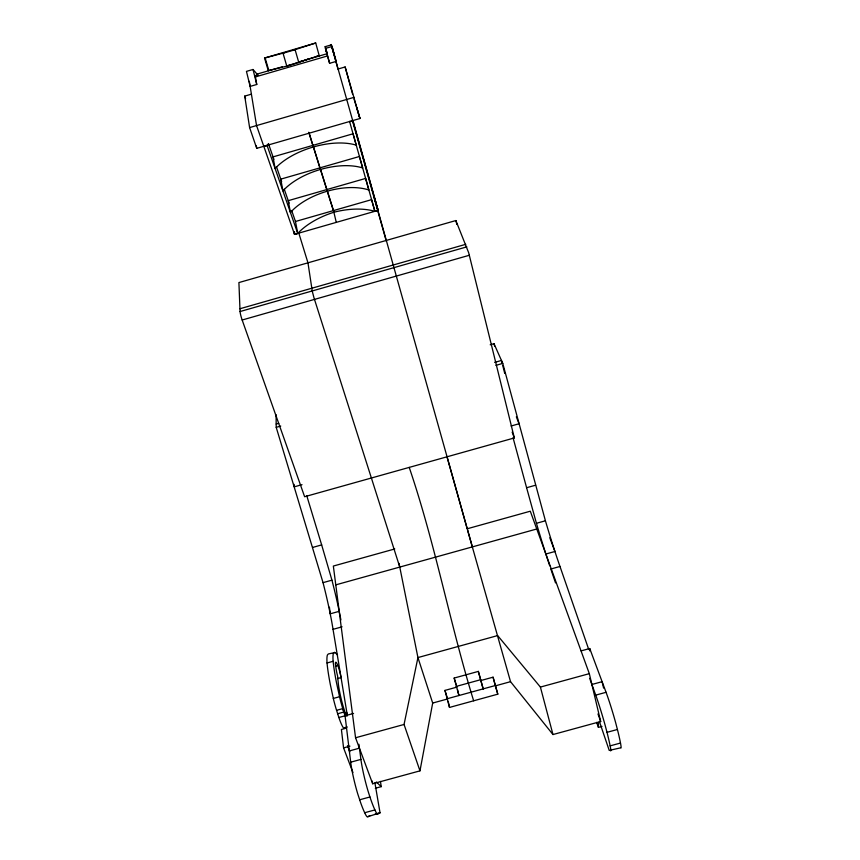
<?xml version="1.0" encoding="UTF-8"?>
<svg xmlns="http://www.w3.org/2000/svg" width="860" height="860" viewBox="0 0 860 860"><rect width="100%" height="100%" fill="white"/><g stroke="black" fill="none" stroke-linecap="round" stroke-linejoin="round"><path stroke-width="1.29" d="M601.989 726.399L598.409 727.377L598.474 722.55M589.67 650.859L589.745 648.515L581.091 650.891M286.832 66.252L287.863 65.855L268.266 70.638L264.547 58.05L284.079 52.879L283.037 53.234L286.832 66.252L319.275 55.534L316.835 56.244M347.128 716.09L346.913 712.832L344.462 713.51M394.783 548.949L333.347 566.052L355.556 737.762L372.67 783.772L419.97 770.861L432.688 703.05L417.938 657.567L399.029 563.375M419.97 770.861L404.05 724.464L417.938 657.567L497.639 635.583L540.402 687.075L552.98 734.547L600.678 721.518L589.315 673.659L530.298 511.206L467.184 528.782L446.867 456.337M264.547 58.05L315.717 43L294.249 49.912L295.098 49.729L298.861 62.748M268.266 70.638L268.75 70.219L265.063 57.749M255.431 76.906L257.817 74.992L253.023 69.477L246.454 71.38L250.142 86.408L256.753 84.484L255.431 76.906L327.563 55.932L325.435 48.407L332.024 46.494L336.249 61.393L329.616 63.317L325.435 48.407M337.539 655.105A12.975 1.473 75.4 0 0 337.206 654.471L334.658 652.321L333.454 653.267A54.782 6.246 75.6 0 0 333.121 661.297A59.286 6.74 75.6 0 0 336.593 683.184L339.883 698.169A30.465 3.537 75.6 0 0 342.194 706.705L345.064 715.799L350.697 762.196A29.842 3.547 76 0 0 357.642 793.565L360.534 802.38A47.87 5.644 76 0 0 364.683 812.721A29.562 3.494 76 0 0 368.144 816.57L380.045 812.829L374.895 782.75M368.144 816.57L370.09 815.549M294.281 63.715L303.462 60.662M304.87 60.189L308.256 59.06M295.098 49.729L283.037 53.234M298.592 62.017L327.165 53.707L325.177 46.666L331.304 44.881L332.949 50.751M256.398 74.282L282.349 66.8M255.291 75.734L257.817 74.992M338.41 68.918L345.118 66.962L359.942 118.519L256.731 148.339L249.604 127.581L244.734 96.105L251.41 94.17M249.604 127.581L354.116 97.32M249.303 81.334L256.549 125.571L294.529 234.35A2.795 1.462 -18 0 0 297.732 233.425L295.474 221.493L371.584 199.649L374.874 211.313A2.806 1.462 -16.1 0 0 378.088 210.388L333.282 51.933L338.055 69.284M294.066 231.867L294.529 234.35L378.088 210.388L353.084 120.97M455.864 220.547L238.908 282.564L240.058 311.535A6.557 0.752 73.6 0 0 242.165 320.006L304.623 496.725L514.334 437.933L468.711 252.84L455.864 220.547L456.853 224.428M239.94 308.74L465.776 244.315M240.058 311.535L466.829 246.863M242.165 320.006L469.334 255.269M490.211 344.763L493.995 343.688L502.767 363.404L545.423 520.794A83.861 5.278 73.9 0 0 554.13 549.045L556.538 556.388A83.861 5.278 73.9 0 0 559.989 566.471L588.756 649.515M276.189 424.055L278.758 423.324M494.629 362.393L501.455 360.469L502.111 363.06M347.279 715.09L333.035 629.337A83.388 9.804 74.9 0 0 331.208 618.856L329.702 611.299A83.388 9.804 74.9 0 0 323.037 582.65L276.21 427.334L280.747 426.055M495.897 365.339L502.767 363.404M302.021 484.664L294.313 486.825L294.077 484.341M511.098 426.001L519.042 423.765L516.344 416.831M312.75 547.401L321.661 544.917L331.938 580.167A83.398 9.202 74.9 0 1 338.69 608.816L340.216 616.362M549.712 565.783A83.839 4.665 74 0 1 547.433 558.914L545.068 551.561A83.839 4.665 74 0 1 536.436 523.288L526.6 487.727L535.608 485.212M323.037 582.65L331.938 580.167M536.436 523.288L545.423 520.794M335.787 584.864L536.758 528.997M339.206 611.331L330.219 613.825L329.423 607.192M545.853 554.012L554.937 551.496L549.798 537.769M333.035 629.337L342.108 626.822M559.989 566.471L550.819 569.019L555.517 582.876M335.067 652.504L328.337 653.955L327.456 654.922A54.771 6.493 75.6 0 0 327.036 662.974A59.276 6.998 75.6 0 0 330.401 684.893L333.659 699.889A30.465 3.676 75.6 0 0 335.981 708.425L338.851 717.509A26.101 3.15 75.6 0 0 344.645 728.108M327.036 662.974L333.121 661.297M335.497 666.21L337.873 665.554A9.75 1.118 75.4 0 1 341.054 677.605L337.475 678.594M333.304 698.449L339.528 696.729M336.539 710.328L342.764 708.618L343.817 712.048L337.604 713.757M457.52 689.505L458.917 695.525L454.166 678.056L478.343 671.402L483.169 688.871L478.343 671.402M353.589 713.413L338.851 717.509M456.112 686.441L480.482 679.755M481.019 680.486L493.06 677.186L497.8 694.17L449.511 707.425L444.942 690.408L456.961 687.097M446.802 698.857L495.317 685.538L497.8 694.17M432.688 703.05L447.641 698.943L444.942 690.408M495.543 685.796L510.539 681.679L552.98 734.547M344.849 727.635L347.289 726.969M346.408 728.108L341.409 729.484L343.57 747.899L352.944 772.527M355.556 737.762L404.05 724.464M540.402 687.075L589.315 673.659M343.57 747.899L349.923 746.158M349.321 750.941L359.426 748.168M591.884 684.485L602.107 681.69L603.591 688.086M350.697 762.196L360.91 759.401L358.921 744.265M589.659 678.325L595.733 695.127L606.063 692.3A30.025 1.913 73.3 0 1 615.771 723.131L618.093 732.161A48.16 3.042 73.4 0 1 620.49 743.051A29.745 1.881 73.3 0 1 620.554 747.845L609.235 750.425L599.388 721.454M375.315 788.265L381.216 786.653L380.453 781.385M359.63 799.789L369.929 796.983L370.821 799.574A47.88 5.3 75.9 0 0 374.917 809.937A29.573 3.279 75.9 0 0 378.228 813.818M610.353 750.619A29.735 1.666 73.4 0 0 610.138 745.867A48.149 2.688 73.5 0 0 607.676 734.999L607.009 732.333L617.437 729.484M364.683 812.721L374.917 809.937M610.138 745.867L620.49 743.051M375.067 814.183L380.045 812.829M288.358 65.263L293.131 64.091M376.39 781.998L381.216 786.653M346.473 715.842L345.602 713.811A18.232 2.118 75.6 0 1 341.785 701.319A23.833 2.763 75.6 0 1 338.227 682.625L337.604 676.035A10.901 1.258 75.4 0 1 336.131 669.188L335.357 663.597A16.576 1.913 75.4 0 1 337.873 665.554M512.141 432.128L514.334 437.933M347.472 745.609L349.805 751.812M589.745 648.515L606.063 692.3M597.969 713.95L600.678 721.518M596.636 722.368L598.409 727.377M268.589 143.9A61.146 29.423 -17 0 0 267.03 145.362L297.732 233.425A56.996 30.487 -17 0 1 333.884 212.248A56.986 30.476 -17.1 0 1 374.874 211.313L349.568 121.421M268.406 143.545L273.899 159.358M276.479 166.775L281.65 181.686M284.284 189.275L289.089 203.121M291.647 210.474L295.474 221.493M369.929 796.983L367.951 790.749A29.853 3.333 75.9 0 1 360.91 759.401M244.734 96.105L245.584 98.653M399.771 567.073L313.986 297.829L312.298 291.357L307.966 262.827L298.667 232.651M309.159 133.096L313.373 146.974M313.395 146.598L320.447 169.474M320.468 169.108L333.497 210.582L336.271 222.385M308.751 132.257L333.884 212.248M325.177 46.58L325.542 47.816M454.166 678.056L456.262 684.839M306.751 495.672L321.661 544.917M473.645 700.803C449.887 623.629 435.3 543.961 409.22 467.399M354.062 99.072L359.942 118.519L356.631 107.339M378.088 210.388L373.853 196.016L472.355 546.895M325.918 49.106L327.165 53.707M333.487 52.428L331.186 44.483L332.992 51.213M467.528 529.996L510.539 681.679M315.717 43L319.254 55.814M352.912 122.206L386.237 240.972M327.563 55.932L329.616 63.317M345.118 66.962L352.611 94.148M513.076 437.826L526.6 487.727M493.06 677.186L495.317 685.538M332.024 46.494L333.691 52.944M493.995 343.688L494.661 346.3M607.009 732.333L605.332 725.98A30.014 1.688 73.4 0 0 595.733 695.127M502.767 365.64L504.734 373.401M253.023 69.477L256.753 84.484M326.886 189.565L327.273 191.221M448.178 701.362L449.511 707.425M256.344 145.931L256.731 148.339M372.305 781.116L372.67 783.772M276.092 414.681L276.21 427.334M294.507 231.759L294.529 234.35M353.041 120.507A2.999 1.408 -16.2 0 1 349.601 121.507M267.03 145.362A2.999 1.408 -18 0 1 263.59 146.35M340.452 617.577A83.398 9.202 74.9 0 1 340.904 619.974M353.051 133.784L273.039 156.885L275.103 168.528A53.804 26.552 -17.1 0 1 356.244 145.136L353.051 133.784M359.437 156.488L280.769 179.149L282.908 190.909A52.858 26.811 -17.1 0 1 362.662 167.958L359.437 156.488M365.608 178.428L288.24 200.67L290.443 212.527A51.944 27.036 -17.1 0 1 368.875 190.006L365.608 178.428"/></g></svg>
